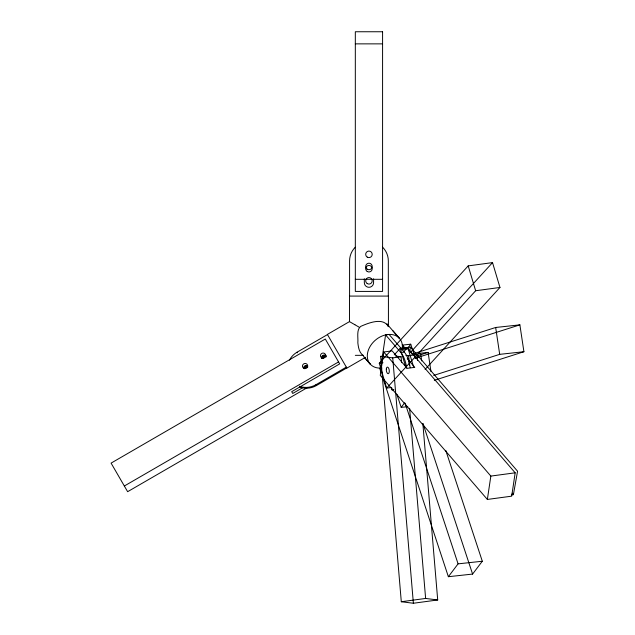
<?xml version="1.0" encoding="UTF-8"?>
<svg xmlns="http://www.w3.org/2000/svg" width="635" height="635" viewBox="0 0 635 635"><rect width="100%" height="100%" fill="white"/><g stroke="black" fill="none" stroke-linecap="round" stroke-linejoin="round"><path stroke-width="0.95" d="M365.522 357.322L346.901 368.109L327.382 334.415L349.48 321.612L349.48 296.085L388.422 296.085L388.422 326.255M410.17 367.689A19.375 8.422 82.3 0 0 404.273 352.044L389.065 334.423L385.588 334.891L380.643 368.094L381.508 367.983M407.233 358.592L414.774 367.332L407.21 368.348L392.12 350.877L383.738 352.004L380.262 375.364L487.362 499.443L511.699 496.165L515.175 472.805L408.067 348.726L401.55 349.607M487.362 499.443L490.847 476.083L383.738 352.004M401.764 349.996L402.114 348.043L410.456 347.139L517.565 471.218L513.405 494.665L511.461 494.871M409.765 351.052L410.456 347.139M388.398 326.715C383.302 316.968 368.546 322.953 360.799 326.358C356.211 329.613 358.323 337.717 357.846 342.805C358.354 347.409 359.243 352.981 363.466 355.656M407.321 348.718L410.75 344.186L415.393 358.283M396.867 394.279L401.185 407.376L404.614 402.836M382.389 376.571L448.366 576.707L458.081 563.856L482.306 561.237L445.754 450.358M448.366 576.707L472.591 574.08L482.306 561.237M391.358 387.469L386.699 388.096L379.262 363.244L468.201 265.89L492.53 262.612L499.967 287.464L425.077 369.443M394.24 354.901L400.169 348.401L407.741 347.385L413.798 367.633M403.781 351.711L407.741 347.385M410.281 352.647L492.53 262.612M386.699 388.096L475.639 290.743L499.967 287.464M289.433 360.164A19.375 18.804 -30.1 0 1 297.069 352.203L327.485 334.581M124.341 486.005L338.558 361.934M303.014 387.501L292.735 393.454L291.703 391.684L339.693 363.887L325.303 339.034L111.085 463.113L127.635 491.696L307.578 387.469M299.418 386.263A19.375 18.804 -30.1 0 0 315.92 384.739L346.337 367.125M299.887 387.08A19.375 18.804 -30.1 0 0 316.389 385.556L346.805 367.935M414.552 353.377L495.665 327.477L519.882 324.858L523.915 351.726L434.316 380.333M415.941 354.695L420.568 353.219L428.109 352.401L430.982 371.594M416.989 355.949L428.109 352.401M415.195 358.283L519.882 324.858M433.673 375.428L499.697 354.346L523.915 351.726M385.588 334.891L400.796 352.512L404.273 352.044M422.854 423.577L437.706 599.972L413.377 603.25L401.296 601.734L380.635 356.362L383.429 355.981M380.635 356.362L392.724 357.878L401.098 356.751L401.598 362.672M405.884 355.378L408.67 355.727L417.052 354.6L417.544 360.513M379.262 363.244L382.984 362.744M391.755 387.818L391.922 389.787L393.819 389.533M490.847 476.083L515.175 472.805M401.296 601.734L425.625 598.448L437.706 599.972M410.75 344.186L402.407 345.091L403.328 347.893M401.185 407.376L407.781 406.662M355.322 43.863L382.58 43.863M355.322 279.305L382.58 279.305M355.322 355.338L363.109 355.338M411.472 353.901L417.052 354.6M395.526 356.052L401.098 356.751M391.922 389.787L393.787 390.025M349.48 321.612L354.894 324.739M355.036 324.818L359.212 327.223M387.175 324.16L388.263 326.025M386.929 323.929L399.669 338.63M392.684 330.533L399.423 338.344M402.249 344.829L405.098 348.131M512.112 493.165L513.405 494.665M363.553 356.378L370.284 364.18M364.284 357.195L370.038 363.895M297.069 352.203L297.394 352.758M315.92 384.739L316.389 385.556M423.029 423.743L472.591 574.08M405.114 403.185L458.081 563.856M379.603 368.109L381.151 372.808M468.201 265.89L475.639 290.743M400.169 348.401L405.955 367.728M495.665 327.477L499.697 354.346M420.568 353.219L421.719 360.894M408.67 355.727L409.504 365.601M409.607 408.265L425.625 598.448M392.724 357.878L413.377 603.25M388.326 296.085L388.326 260.929A19.375 19.375 0 0 0 382.651 247.237M373.578 278.813L373.578 282.678A4.628 4.628 0 0 1 368.951 287.306A4.628 4.628 0 0 1 364.323 282.678L364.323 278.813M349.575 296.085L349.575 260.929A19.375 19.375 0 0 1 355.251 247.237M381.889 368.006A19.471 14.589 -40.8 0 1 367.578 352.997A19.471 14.589 -40.8 0 1 388.12 334.486A19.471 14.589 -40.8 0 1 402.074 349.814M400.796 352.512A19.375 8.422 82.3 0 1 406.694 368.157M304.895 368.689A2.635 2.556 -30.1 0 1 307.721 367.22M303.657 368.578A2.635 2.556 -30.1 0 1 307.586 365.768M322.794 358.481A2.635 2.556 -30.1 0 1 326.168 356.91M321.723 358.41A2.635 2.556 -30.1 0 1 326.001 355.64M304.451 368.649A2.635 2.556 -30.1 0 1 307.673 366.784M303.879 368.554A2.635 2.556 -30.1 0 1 307.65 366.133M322.389 358.457A2.635 2.556 -30.1 0 1 326.112 356.521M321.889 358.378A2.635 2.556 -30.1 0 1 326.072 355.957M382.58 31.75L355.322 31.75L355.322 291.417L382.58 291.417L382.58 31.75M386.326 368.911A3.334 1.453 82.3 0 0 388.239 373.705A3.334 1.453 82.3 0 0 388.818 368.586A3.334 1.453 82.3 0 0 386.326 368.911M304.784 368.602A2.635 2.556 -30.1 0 0 307.483 364.95A2.635 2.556 -30.1 0 0 302.982 364.553A2.635 2.556 -30.1 0 0 304.784 368.602M323.048 358.188A2.635 2.556 -30.1 0 0 325.358 354.29A2.635 2.556 -30.1 0 0 320.834 354.354A2.635 2.556 -30.1 0 0 323.048 358.188M367.268 257.135A3.262 3.262 0 0 0 372.213 254.405A3.262 3.262 0 0 0 367.371 251.484A3.262 3.262 0 0 0 367.268 257.135M367.205 271.462A3.262 3.262 0 0 0 372.213 268.835A3.262 3.262 0 0 0 367.435 265.819A3.262 3.262 0 0 0 367.205 271.462M367.205 283.575A3.262 3.262 0 0 0 372.213 280.948A3.262 3.262 0 0 0 367.435 277.932A3.262 3.262 0 0 0 367.205 283.575M367.046 269.105A3.262 3.262 0 0 0 372.197 266.771A3.262 3.262 0 0 0 367.609 263.485A3.262 3.262 0 0 0 367.046 269.105"/></g></svg>
